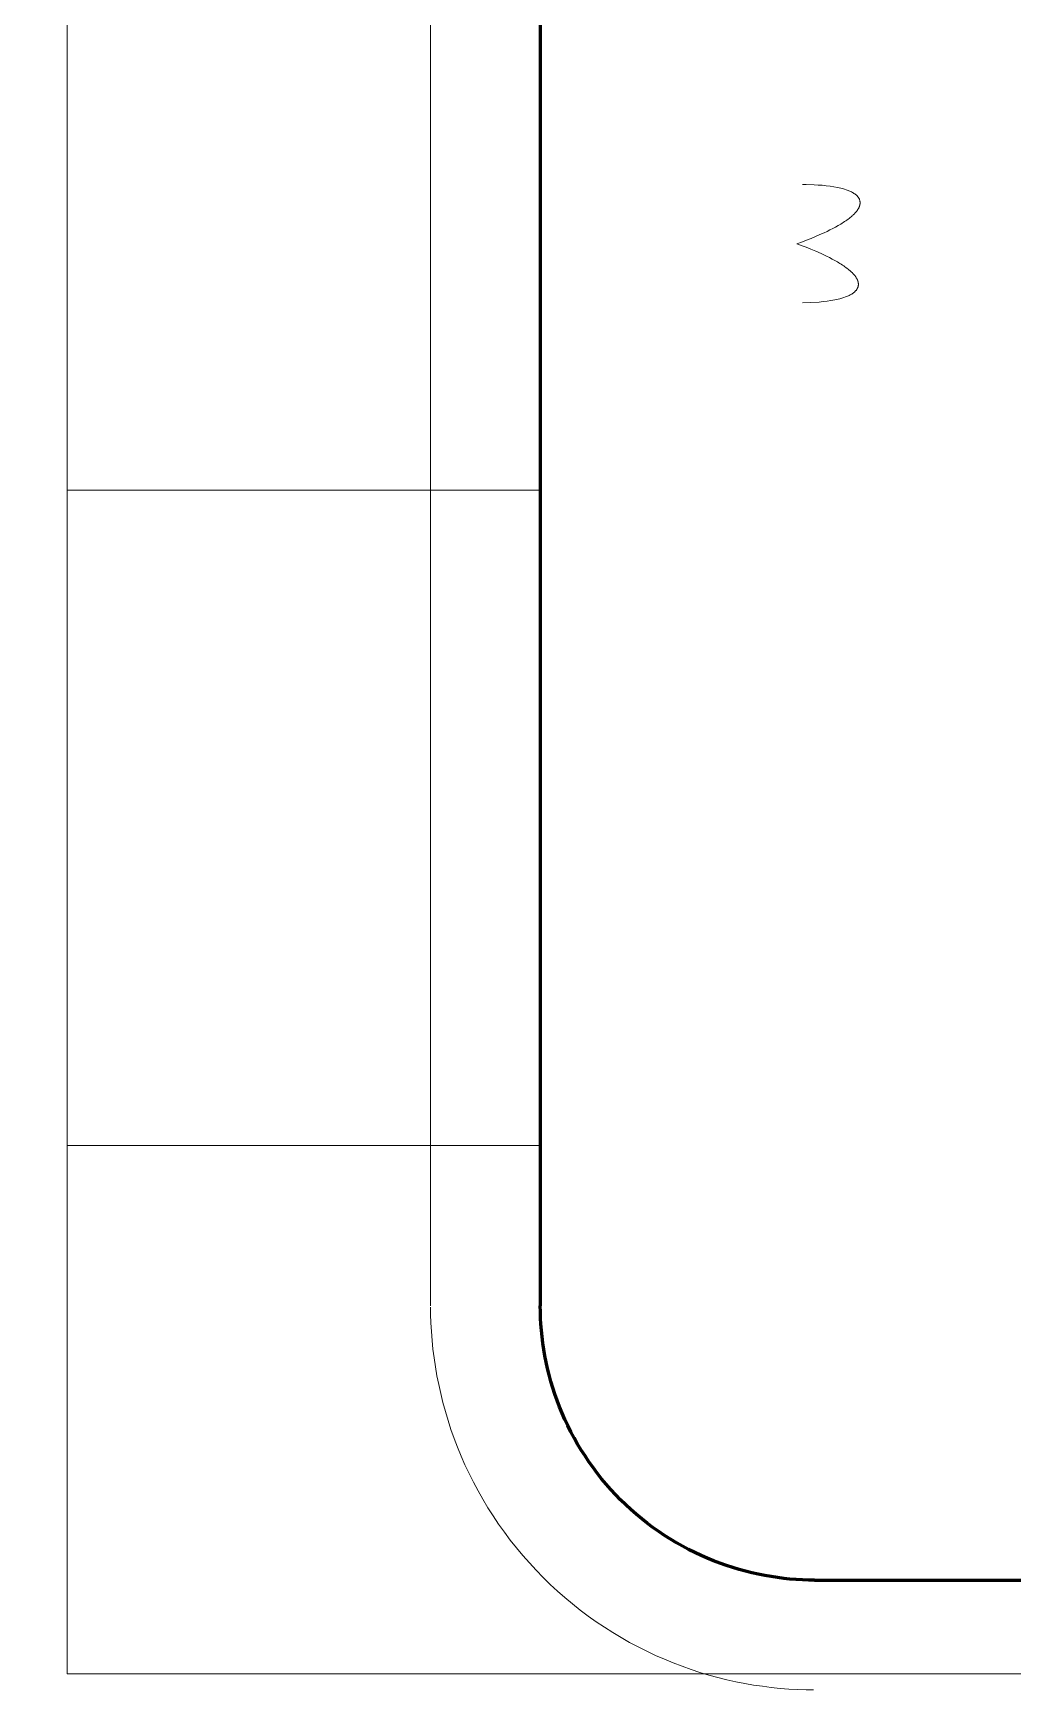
# Model space of a CAD drawing. Header units: millimetres. Extents: x 1.5 to 37.9, y -0.3 to 12.6.
# Drawn here: x 5.055 to 5.412, y 2.32 to 2.924 of the extents above; entities that cross this region are included whole.
import ezdxf

# ---------------------------------------------------------------- set-up
doc = ezdxf.new("R2010")
doc.units = ezdxf.units.MM
doc.linetypes.add('ACAD_ISO02W100', pattern=[15, 12, -3])
for name, color, linetype, lineweight in [('0.2', 6, 'Continuous', 15), ('0.3', 4, 'Continuous', 20), ('0.6', 1, 'Continuous', 60)]:
    doc.layers.add(name, color=color, linetype=linetype, lineweight=lineweight)

msp = doc.modelspace()

# ---------------------------------------------------------------- linework, layer by layer
at = {"extrusion": (1, 0, 0)}
for points in [[(2.75705, 0.17196), (2.75705, 0.22249)], [(2.75705, 0.05053), (2.75705, 0.13188)], [(2.75705, 0), (2.75705, 0.05053)], [(2.5182, 0), (2.5182, 0.05053)], [(2.5182, 0.17196), (2.5182, 0.22249)], [(2.5182, 0.05053), (2.5182, 0.13188)], [(2.45972, 0.35204), (2.45972, 1.15204)], [(2.35972, 0.35204), (2.35972, 1.15204)], [(2.32552, 0), (2.32552, 0.05053)], [(2.32552, 0.17196), (2.32552, 0.22249)], [(2.32552, 0.05053), (2.32552, 0.13188)], [(2.32552, 0.13188), (2.32552, 0.17196)]]:
    msp.add_lwpolyline(points, dxfattribs=at)
at = {"layer": '0.2'}
for p, q in [((5.06759, 3.38858, 0.13188), (5.06759, 2.32552)), ((5.06759, 2.75705, 0.05053), (5.24008, 2.75705, 0.05053)), ((5.06759, 2.5182), (5.24008, 2.5182)), ((5.06759, 2.32552), (6.41259, 2.32552))]:
    msp.add_line(p, q, dxfattribs=at)
at = {"layer": '0.2', "linetype": 'ACAD_ISO02W100', "ltscale": 0.02, "extrusion": (0.20621, -0.000187596, 0.978508)}
for points in [[(2.87499, -5.09326), (2.87499, -2.91161)], [(2.83207, -2.91187), (2.83207, -5.09289)]]:
    msp.add_lwpolyline(points, dxfattribs=at)
at = {"layer": '0.2', "linetype": 'ACAD_ISO02W100', "ltscale": 0.02, "extrusion": (0.206412, -0.000186956, 0.978465)}
msp.add_lwpolyline([(2.85363, -2.8984), (2.85363, -5.09045)], dxfattribs=at)
at = {"layer": '0.2', "linetype": 'ACAD_ISO02W100', "ltscale": 0.02, "extrusion": (0.103112, 0.178579, 0.978508)}
for points in [[(-3.52582, -2.5178), (-3.52573, -4.59592)], [(-3.56874, -4.59587), (-3.56874, -2.51755)]]:
    msp.add_lwpolyline(points, dxfattribs=at)
at = {"layer": '0.2', "linetype": 'ACAD_ISO02W100', "ltscale": 0.02, "extrusion": (0.103257, 0.178875, 0.978438)}
msp.add_lwpolyline([(-3.54779, -2.50374), (-3.54779, -4.59479)], dxfattribs=at)
at = {"layer": '0.2', "ltscale": 0.02}
for points in [[(5.3357, 2.86849, 2.06123), (5.33697, 2.86849, 2.0604), (5.3399, 2.86841, 2.05839), (5.34138, 2.86833, 2.05734), (5.34285, 2.86822, 2.05627), (5.34429, 2.86809, 2.05517), (5.34572, 2.86791, 2.05407), (5.3471, 2.86771, 2.05295), (5.34844, 2.86746, 2.05182), (5.34902, 2.86733, 2.05131), (5.34964, 2.86719, 2.05077), (5.35028, 2.86702, 2.05018), (5.35094, 2.86683, 2.04956), (5.35161, 2.86661, 2.04891), (5.35227, 2.86637, 2.04824), (5.3526, 2.86624, 2.04789), (5.35292, 2.8661, 2.04755), (5.35324, 2.86595, 2.04719), (5.35355, 2.8658, 2.04684), (5.35386, 2.86563, 2.04648), (5.35415, 2.86546, 2.04612), (5.35443, 2.86529, 2.04576), (5.35471, 2.8651, 2.0454), (5.35497, 2.86491, 2.04504), (5.35521, 2.8647, 2.04469), (5.35533, 2.8646, 2.04451), (5.35544, 2.86449, 2.04433), (5.35555, 2.86438, 2.04415), (5.35566, 2.86427, 2.04397), (5.35576, 2.86416, 2.0438), (5.35585, 2.86404, 2.04362), (5.35595, 2.86392, 2.04344), (5.35603, 2.8638, 2.04327), (5.35611, 2.86368, 2.0431), (5.35619, 2.86355, 2.04292), (5.35626, 2.86343, 2.04275), (5.35633, 2.8633, 2.04258), (5.35639, 2.86316, 2.04241), (5.35644, 2.86303, 2.04225), (5.35649, 2.86289, 2.04208), (5.35653, 2.86275, 2.04192), (5.35657, 2.86261, 2.04175), (5.3566, 2.86246, 2.04159), (5.35662, 2.86232, 2.04143), (5.35664, 2.86217, 2.04128), (5.35664, 2.86209, 2.04119), (5.35665, 2.86201, 2.04111), (5.35665, 2.86193, 2.04103), (5.35665, 2.86185, 2.04096), (5.35665, 2.86177, 2.04088), (5.35665, 2.86169, 2.0408), (5.35664, 2.86161, 2.04073), (5.35663, 2.86153, 2.04065), (5.35663, 2.86145, 2.04058), (5.35662, 2.86137, 2.04051), (5.3566, 2.86129, 2.04044), (5.35659, 2.86121, 2.04037), (5.35657, 2.86113, 2.0403), (5.35656, 2.86105, 2.04023), (5.35654, 2.86097, 2.04016), (5.35652, 2.86089, 2.0401), (5.35649, 2.86081, 2.04003), (5.35647, 2.86074, 2.03997), (5.35644, 2.86066, 2.03991), (5.35642, 2.86058, 2.03984), (5.35639, 2.8605, 2.03978), (5.35636, 2.86042, 2.03972), (5.35632, 2.86034, 2.03966), (5.35629, 2.86026, 2.0396), (5.35622, 2.8601, 2.03949), (5.35614, 2.85994, 2.03938), (5.35605, 2.85978, 2.03927), (5.35596, 2.85962, 2.03917), (5.35587, 2.85946, 2.03907), (5.35577, 2.8593, 2.03898), (5.35566, 2.85914, 2.03888), (5.35554, 2.85899, 2.0388), (5.35542, 2.85883, 2.03871), (5.3553, 2.85867, 2.03863), (5.35517, 2.85851, 2.03855), (5.35504, 2.85835, 2.03847), (5.3549, 2.8582, 2.0384), (5.35475, 2.85804, 2.03833), (5.3546, 2.85788, 2.03827), (5.35445, 2.85773, 2.0382), (5.35429, 2.85757, 2.03814), (5.35413, 2.85741, 2.03809), (5.35396, 2.85726, 2.03803), (5.35379, 2.8571, 2.03798), (5.35361, 2.85695, 2.03793), (5.35343, 2.85679, 2.03789), (5.35306, 2.85649, 2.03781), (5.35267, 2.85618, 2.03773), (5.35227, 2.85588, 2.03767), (5.35186, 2.85558, 2.03762), (5.35143, 2.85528, 2.03758), (5.35099, 2.85498, 2.03755), (5.35054, 2.85469, 2.03752), (5.35008, 2.8544, 2.03751), (5.34962, 2.85411, 2.0375), (5.34914, 2.85383, 2.0375), (5.34866, 2.85355, 2.03751), (5.34767, 2.853, 2.03755), (5.34667, 2.85246, 2.03761), (5.34566, 2.85194, 2.0377), (5.34463, 2.85144, 2.0378), (5.34362, 2.85096, 2.03793), (5.34261, 2.85049, 2.03806), (5.34064, 2.84963, 2.03837), (5.33878, 2.84886, 2.03869), (5.3371, 2.84819, 2.03902), (5.33564, 2.84764, 2.03932), (5.33362, 2.84691, 2.03975)], [(5.3357, 2.82533, 2.06123), (5.33868, 2.82547, 2.05899), (5.34168, 2.82568, 2.05673), (5.34316, 2.82582, 2.0556), (5.34462, 2.82599, 2.05447), (5.34605, 2.8262, 2.05333), (5.34742, 2.82644, 2.05219), (5.34865, 2.8267, 2.05113), (5.34931, 2.82687, 2.05054), (5.34999, 2.82706, 2.04991), (5.35068, 2.82727, 2.04926), (5.35137, 2.82751, 2.04858), (5.3517, 2.82764, 2.04823), (5.35204, 2.82778, 2.04788), (5.35237, 2.82792, 2.04753), (5.35269, 2.82808, 2.04717), (5.35301, 2.82824, 2.04681), (5.35332, 2.8284, 2.04645), (5.35361, 2.82858, 2.04608), (5.3539, 2.82876, 2.04572), (5.35417, 2.82896, 2.04536), (5.35443, 2.82916, 2.04499), (5.35456, 2.82926, 2.04481), (5.35468, 2.82937, 2.04463), (5.35479, 2.82948, 2.04445), (5.3549, 2.82959, 2.04427), (5.35501, 2.8297, 2.04409), (5.35512, 2.82982, 2.04391), (5.35521, 2.82993, 2.04374), (5.35531, 2.83005, 2.04356), (5.3554, 2.83017, 2.04338), (5.35548, 2.8303, 2.04321), (5.35556, 2.83043, 2.04304), (5.35563, 2.83056, 2.04286), (5.3557, 2.83069, 2.04269), (5.35576, 2.83082, 2.04252), (5.35582, 2.83096, 2.04235), (5.35587, 2.8311, 2.04219), (5.35591, 2.83124, 2.04202), (5.35595, 2.83138, 2.04186), (5.35598, 2.83153, 2.04169), (5.356, 2.83168, 2.04153), (5.35602, 2.83184, 2.04137), (5.35603, 2.83192, 2.04129), (5.35603, 2.832, 2.04121), (5.35603, 2.83208, 2.04113), (5.35603, 2.83216, 2.04105), (5.35603, 2.83223, 2.04098), (5.35603, 2.83231, 2.0409), (5.35603, 2.83239, 2.04083), (5.35602, 2.83247, 2.04075), (5.35601, 2.83255, 2.04068), (5.356, 2.83263, 2.04061), (5.35599, 2.83271, 2.04054), (5.35598, 2.83279, 2.04047), (5.35596, 2.83287, 2.0404), (5.35594, 2.83295, 2.04034), (5.35592, 2.83303, 2.04027), (5.3559, 2.83311, 2.0402), (5.35588, 2.83319, 2.04014), (5.35586, 2.83326, 2.04008), (5.35583, 2.83334, 2.04001), (5.35581, 2.83342, 2.03995), (5.35578, 2.8335, 2.03989), (5.35575, 2.83358, 2.03983), (5.35572, 2.83366, 2.03977), (5.35568, 2.83374, 2.03972), (5.35561, 2.8339, 2.0396), (5.35553, 2.83406, 2.03949), (5.35545, 2.83422, 2.03939), (5.35536, 2.83438, 2.03929), (5.35527, 2.83453, 2.03919), (5.35516, 2.83469, 2.03909), (5.35506, 2.83485, 2.039), (5.35495, 2.83501, 2.03891), (5.35483, 2.83517, 2.03883), (5.35471, 2.83532, 2.03875), (5.35458, 2.83548, 2.03867), (5.35445, 2.83564, 2.0386), (5.35431, 2.83579, 2.03852), (5.35416, 2.83595, 2.03846), (5.35402, 2.83611, 2.03839), (5.35387, 2.83626, 2.03833), (5.35371, 2.83642, 2.03827), (5.35355, 2.83657, 2.03821), (5.35338, 2.83673, 2.03816), (5.35321, 2.83688, 2.03811), (5.35304, 2.83704, 2.03806), (5.35286, 2.83719, 2.03801), (5.35268, 2.83734, 2.03797), (5.3523, 2.83765, 2.0379), (5.35192, 2.83795, 2.03783), (5.35151, 2.83825, 2.03777), (5.3511, 2.83855, 2.03773), (5.35067, 2.83884, 2.03769), (5.35024, 2.83914, 2.03766), (5.34979, 2.83943, 2.03764), (5.34933, 2.83971, 2.03763), (5.34887, 2.84, 2.03762), (5.34839, 2.84028, 2.03763), (5.34743, 2.84083, 2.03766), (5.34645, 2.84136, 2.03771), (5.34545, 2.84188, 2.03779), (5.34445, 2.84239, 2.03788), (5.34345, 2.84287, 2.038), (5.34245, 2.84333, 2.03813), (5.34052, 2.8442, 2.03842), (5.33869, 2.84497, 2.03873), (5.33704, 2.84563, 2.03904), (5.3356, 2.84619, 2.03933), (5.33362, 2.84691, 2.03975)]]:
    msp.add_polyline3d(points, dxfattribs=at)
at = {"layer": '0.3'}
for points in [[(5.20008, 3.25972), (5.20008, 2.45972)], [(5.33964, 2.31972), (5.33698, 2.31975), (5.33384, 2.31986), (5.33068, 2.32003), (5.3275, 2.32028), (5.3243, 2.32061), (5.32109, 2.32101), (5.31785, 2.32149), (5.31461, 2.32206), (5.31135, 2.3227), (5.30809, 2.32342), (5.30483, 2.32423), (5.30156, 2.32512), (5.2983, 2.3261), (5.29504, 2.32716), (5.29179, 2.32831), (5.28855, 2.32955), (5.28533, 2.33087), (5.28212, 2.33228), (5.27894, 2.33378), (5.27578, 2.33536), (5.27265, 2.33703), (5.26956, 2.33878), (5.2665, 2.34062), (5.26347, 2.34254), (5.26049, 2.34454), (5.25756, 2.34663), (5.25467, 2.34879), (5.25184, 2.35103), (5.24906, 2.35334), (5.24634, 2.35573), (5.24368, 2.35819), (5.24109, 2.36072), (5.23856, 2.36332), (5.2361, 2.36598), (5.23371, 2.3687), (5.23139, 2.37148), (5.22915, 2.37431), (5.22699, 2.37719), (5.22491, 2.38013), (5.2229, 2.38311), (5.22098, 2.38613), (5.21914, 2.38919), (5.21739, 2.39229), (5.21572, 2.39542), (5.21414, 2.39857), (5.21264, 2.40176), (5.21123, 2.40496), (5.20991, 2.40818), (5.20868, 2.41142), (5.20753, 2.41467), (5.20646, 2.41793), (5.20549, 2.4212), (5.20459, 2.42446), (5.20379, 2.42773), (5.20306, 2.43099), (5.20242, 2.43424), (5.20186, 2.43749), (5.20138, 2.44072), (5.20097, 2.44394), (5.20065, 2.44714), (5.2004, 2.45032), (5.20022, 2.45348), (5.20012, 2.45661), (5.20009, 2.45928)]]:
    msp.add_lwpolyline(points, dxfattribs=at)
at = {"layer": '0.6'}
for points in [[(5.24008, 3.25972), (5.24008, 2.45972)], [(5.34008, 2.35972), (5.33787, 2.35974), (5.33563, 2.35982), (5.33337, 2.35995), (5.3311, 2.36012), (5.32881, 2.36036), (5.32652, 2.36065), (5.32421, 2.36099), (5.32189, 2.36139), (5.31956, 2.36185), (5.31723, 2.36237), (5.3149, 2.36294), (5.31257, 2.36358), (5.31024, 2.36428), (5.30791, 2.36504), (5.30559, 2.36586), (5.30328, 2.36674), (5.30097, 2.36769), (5.29868, 2.36869), (5.29641, 2.36976), (5.29416, 2.37089), (5.29192, 2.37208), (5.28971, 2.37334), (5.28752, 2.37465), (5.28536, 2.37602), (5.28324, 2.37745), (5.28114, 2.37894), (5.27908, 2.38048), (5.27706, 2.38209), (5.27507, 2.38374), (5.27313, 2.38545), (5.27123, 2.3872), (5.26937, 2.38901), (5.26757, 2.39086), (5.26581, 2.39276), (5.2641, 2.39471), (5.26245, 2.39669), (5.26085, 2.39871), (5.2593, 2.40078), (5.25782, 2.40287), (5.25639, 2.405), (5.25501, 2.40716), (5.2537, 2.40934), (5.25245, 2.41156), (5.25126, 2.41379), (5.25013, 2.41605), (5.24906, 2.41832), (5.24805, 2.42061), (5.24711, 2.42291), (5.24622, 2.42522), (5.2454, 2.42755), (5.24464, 2.42987), (5.24395, 2.4322), (5.24331, 2.43454), (5.24273, 2.43687), (5.24221, 2.4392), (5.24175, 2.44152), (5.24135, 2.44384), (5.24101, 2.44615), (5.24072, 2.44845), (5.24049, 2.45073), (5.24031, 2.45301), (5.24018, 2.45526), (5.24011, 2.4575), (5.24008, 2.45972)], [(5.34008, 2.35972), (6.14008, 2.35972)]]:
    msp.add_lwpolyline(points, dxfattribs=at)

doc.saveas('drawing.dxf')
